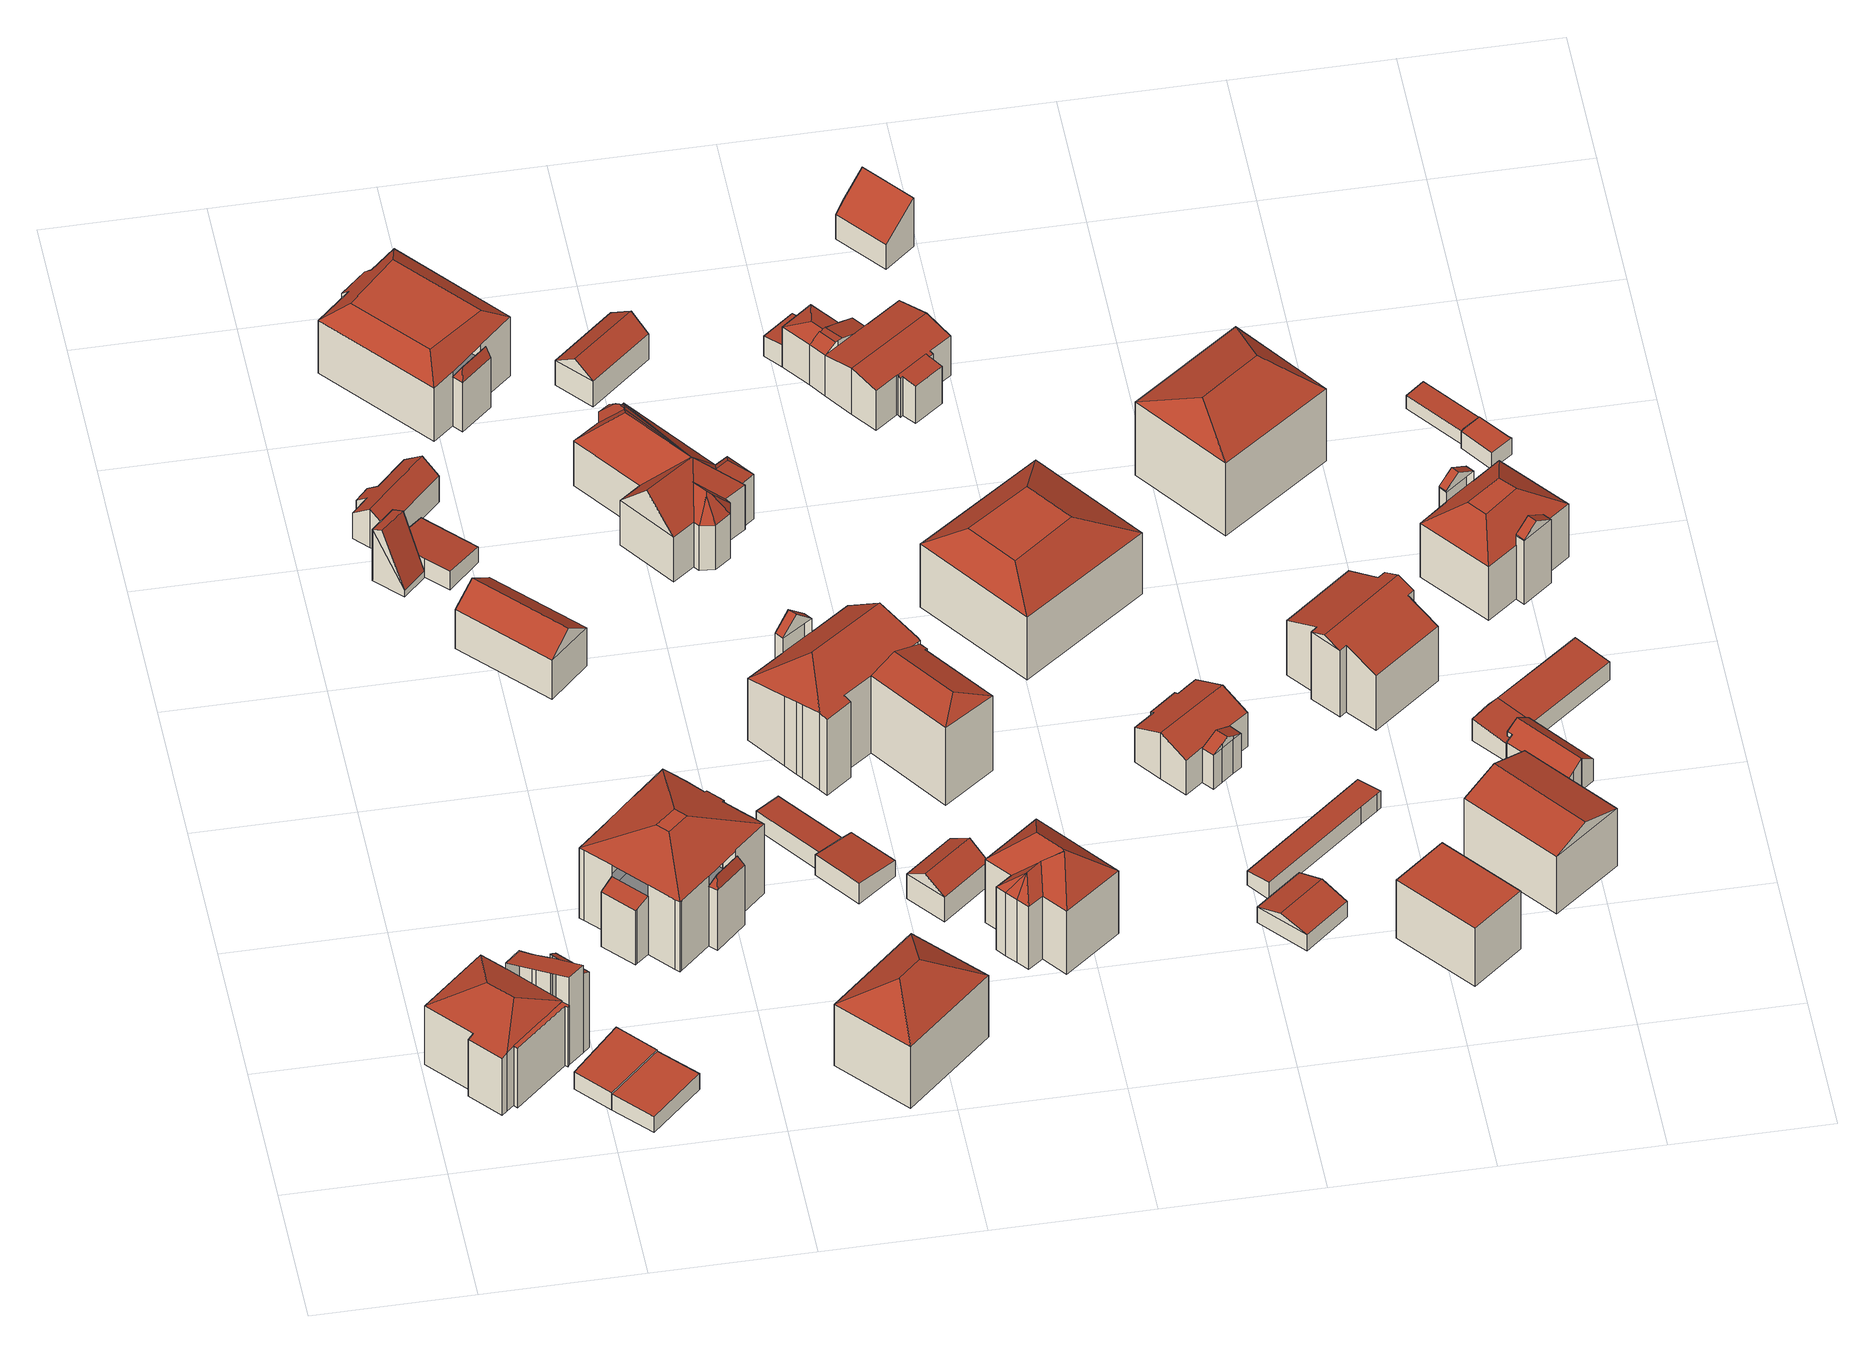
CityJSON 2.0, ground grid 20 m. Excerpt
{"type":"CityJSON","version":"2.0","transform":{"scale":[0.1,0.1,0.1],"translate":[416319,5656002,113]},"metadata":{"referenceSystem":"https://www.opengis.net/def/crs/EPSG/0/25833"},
"CityObjects":{
"building1":{"type":"Building","attributes":{"name":"Bibelhaus","Gemeindeschluessel":14612000,"Geometrietyp2DReferenz":"3000","function":"31001_9998","roofType":"9999"},"children":["building1-1","building1-2","building1-3","building1-4"]},
"building1-1":{"type":"BuildingPart","attributes":{"Dachtyp_tdc":"tdcPolyFlatRoof","Dachneigung":20.94,"QualitaetDacherkennung":24,"Geometrietyp2DReferenz":"3000","measuredHeight":14.45,"roofType":"2100"},"parents":["building1"],"geometry":[{"type":"MultiSurface","lod":"2","boundaries":[[[0,1,2,3,4,5]],[[6,7,8,9,10]],[[7,11,12,8]],[[11,13,14,12]],[[13,15,16,14]],[[13,11,7,6,1,0,17,15]],[[16,4,3,18,9,8,12,14]]],"semantics":{"surfaces":[{"type":"WallSurface"},{"type":"RoofSurface"},{"type":"GroundSurface"}],"values":[0,0,0,0,0,1,2]}}]},
"building1-2":{"type":"BuildingPart","attributes":{"Dachtyp_tdc":"tdcPolyFlatRoof","Dachneigung":0,"QualitaetDacherkennung":37,"Geometrietyp2DReferenz":"3000","measuredHeight":9.84,"roofType":"1000"},"parents":["building1"],"geometry":[{"type":"MultiSurface","lod":"2","boundaries":[[[19,20,21,22,23,24,2]],[[3,25,26,27,28,18]],[[2,24,25,3]],[[24,23,26,25]],[[23,22,27,26]],[[22,21,29,28,27]]],"semantics":{"surfaces":[{"type":"RoofSurface"},{"type":"GroundSurface"},{"type":"WallSurface"}],"values":[0,1,2,2,2,2]}}]},
"building1-3":{"type":"BuildingPart","attributes":{"Dachtyp_tdc":"tdcHipRoof","Dachneigung":18.86,"QualitaetDacherkennung":52,"Geometrietyp2DReferenz":"3000","measuredHeight":11.69,"roofType":"3200"},"parents":["building1"],"geometry":[{"type":"MultiSurface","lod":"2","boundaries":[[[30,31,32,33]],[[31,34,35,32]],[[34,10,9,35]],[[29,36,37,28]],[[36,38,39,37]],[[38,40,41,39]],[[40,30,33,41]],[[36,29,20,42,43]],[[34,31,44]],[[42,10,34,44,43]],[[31,30,40,38,36,43,44]],[[33,32,35,9,18,28,37,39,41]]],"semantics":{"surfaces":[{"type":"WallSurface"},{"type":"RoofSurface"},{"type":"GroundSurface"}],"values":[0,0,0,0,0,0,0,1,1,1,1,2]}}]},
"building1-4":{"type":"BuildingPart","attributes":{"Dachtyp_tdc":"tdcPolyFlatRoof","Dachneigung":34.22,"QualitaetDacherkennung":51,"Geometrietyp2DReferenz":"3000","measuredHeight":13.14,"roofType":"2100"},"parents":["building1"],"geometry":[{"type":"MultiSurface","lod":"2","boundaries":[[[45,46,47,16,15]],[[46,48,49,47]],[[48,50,51,49]],[[50,5,4,51]],[[50,48,46,45,17,5]],[[4,16,47,49,51]]],"semantics":{"surfaces":[{"type":"WallSurface"},{"type":"RoofSurface"},{"type":"GroundSurface"}],"values":[0,0,0,0,1,2]}}]},
"building2":{"type":"Building","attributes":{"Dachtyp_tdc":"tdcPolyFlatRoof","Gemeindeschluessel":14612000,"Dachneigung":0,"QualitaetDacherkennung":84,"Geometrietyp2DReferenz":"3000","measuredHeight":2.84,"function":"31001_9998","roofType":"1000"},"geometry":[{"type":"Solid","lod":"2","boundaries":[[[[52,53,54,55]],[[53,56,57,54]],[[56,58,59,57]],[[58,52,55,59]],[[58,56,53,52]],[[55,54,57,59]]]],"semantics":{"surfaces":[{"type":"WallSurface"},{"type":"RoofSurface"},{"type":"GroundSurface"}],"values":[[0,0,0,0,1,2]]}}]},
"building3":{"type":"Building","attributes":{"Dachtyp_tdc":"tdcPolyFlatRoof","Gemeindeschluessel":14612000,"Dachneigung":0,"QualitaetDacherkennung":67,"Geometrietyp2DReferenz":"3000","measuredHeight":2.62,"function":"31001_9998","roofType":"1000"},"geometry":[{"type":"Solid","lod":"2","boundaries":[[[[60,61,55,54]],[[61,62,63,55]],[[62,64,65,63]],[[64,60,54,65]],[[64,62,61,60]],[[54,55,63,65]]]],"semantics":{"surfaces":[{"type":"WallSurface"},{"type":"RoofSurface"},{"type":"GroundSurface"}],"values":[[0,0,0,0,1,2]]}}]},
"building4":{"type":"Building","attributes":{"Dachtyp_tdc":"tdcGableRoof","Gemeindeschluessel":14612000,"Dachneigung":68.63,"QualitaetDacherkennung":13,"Geometrietyp2DReferenz":"3000","measuredHeight":9.18,"function":"31001_9998","roofType":"3100"},"geometry":[{"type":"Solid","lod":"2","boundaries":[[[[66,67,68,69]],[[67,70,71,68]],[[70,72,73,71]],[[72,66,69,73]],[[70,67,74]],[[66,72,75]],[[67,66,75,74]],[[72,70,74,75]],[[69,68,71,73]]]],"semantics":{"surfaces":[{"type":"WallSurface"},{"type":"RoofSurface"},{"type":"GroundSurface"}],"values":[[0,0,0,0,0,0,1,1,2]]}}]},
"building5":{"type":"Building","attributes":{"Dachtyp_tdc":"tdcGableRoof","Gemeindeschluessel":14612000,"Dachneigung":39.44,"QualitaetDacherkennung":80,"Geometrietyp2DReferenz":"3000","measuredHeight":6.26,"function":"31001_9998","roofType":"3100"},"geometry":[{"type":"Solid","lod":"2","boundaries":[[[[76,77,78,79]],[[77,80,81,78]],[[80,82,83,81]],[[82,84,85,83]],[[84,86,87,85]],[[86,88,89,87]],[[88,90,91,89]],[[90,92,93,91]],[[92,94,95,93]],[[94,76,79,95]],[[90,88,86,84,82,80,77,76]],[[76,94,92,90]],[[79,78,81,83,85,87,89,91,93,95]]]],"semantics":{"surfaces":[{"type":"WallSurface"},{"type":"RoofSurface"},{"type":"GroundSurface"}],"values":[[0,0,0,0,0,0,0,0,0,0,1,1,2]]}}]},
"building6":{"type":"Building","attributes":{"Gemeindeschluessel":14612000,"Geometrietyp2DReferenz":"3000","function":"31001_9998","roofType":"9999"},"children":["building6-1","building6-2","building6-3","building6-4"]},
"building6-1":{"type":"BuildingPart","attributes":{"Dachtyp_tdc":"tdcPolyFlatRoof","Dachneigung":17.86,"QualitaetDacherkennung":55,"Geometrietyp2DReferenz":"3000","measuredHeight":9.53,"roofType":"2100"},"parents":["building6"],"geometry":[{"type":"MultiSurface","lod":"2","boundaries":[[[96,97,98,99]],[[97,100,101,98]],[[102,103,104,105]],[[103,106,107,104]],[[106,96,99,107]],[[106,103,102,100,97,96]],[[99,98,101,105,104,107]]],"semantics":{"surfaces":[{"type":"WallSurface"},{"type":"RoofSurface"},{"type":"GroundSurface"}],"values":[0,0,0,0,0,1,2]}}]},
"building6-2":{"type":"BuildingPart","attributes":{"Dachtyp_tdc":"tdcFreeFormRoof","Dachneigung":67.63,"QualitaetDacherkennung":16,"Geometrietyp2DReferenz":"3000","measuredHeight":11.42,"roofType":"5000"},"parents":["building6"],"geometry":[{"type":"MultiSurface","lod":"2","boundaries":[[[108,109,110,111]],[[109,112,113,110]],[[112,114,115,113]],[[116,114,112]],[[117,116,112,109]],[[117,109,108]],[[116,117,108,114]],[[111,110,113,115]]],"semantics":{"surfaces":[{"type":"WallSurface"},{"type":"RoofSurface"},{"type":"GroundSurface"}],"values":[0,0,0,1,1,1,1,2]}}]},
"building6-3":{"type":"BuildingPart","attributes":{"Dachtyp_tdc":"tdcPolyFlatRoof","Dachneigung":6.83,"QualitaetDacherkennung":30,"Geometrietyp2DReferenz":"3000","measuredHeight":9,"roofType":"2100"},"parents":["building6"],"geometry":[{"type":"MultiSurface","lod":"2","boundaries":[[[118,119,120,121]],[[119,122,123,120]],[[122,124,125,123]],[[124,122,119,118]],[[121,120,123,125]]],"semantics":{"surfaces":[{"type":"WallSurface"},{"type":"RoofSurface"},{"type":"GroundSurface"}],"values":[0,0,0,1,2]}}]},
"building6-4":{"type":"BuildingPart","attributes":{"Dachtyp_tdc":"tdcCutTentRoof","Dachneigung":21.78,"QualitaetDacherkennung":78,"Geometrietyp2DReferenz":"3000","measuredHeight":13.98,"roofType":"9999"},"parents":["building6"],"geometry":[{"type":"MultiSurface","lod":"2","boundaries":[[[126,127,128,129]],[[127,130,131,128]],[[130,132,133,131]],[[132,134,135,133]],[[134,136,137,135]],[[136,138,139,137]],[[138,140,111,139]],[[140,141,108,111]],[[142,115,114]],[[142,143,144,115]],[[143,145,146,144]],[[145,147,148,146]],[[147,149,102,105,148]],[[150,151,152,101,100]],[[151,153,154,152]],[[153,155,118,121,154]],[[156,125,124]],[[156,157,158,125]],[[157,159,160,158]],[[159,161,162,160]],[[161,126,129,162]],[[145,143,142,141,140,138,163,164]],[[153,151,150,149,147,145,164,165]],[[157,156,155,153,165,166]],[[138,136,134,132,130,127,126,161,159,157,166,163]],[[166,165,164,163]],[[129,128,131,133,135,137,139,111,115,144,146,148,105,101,152,154,121,125,158,160,162]]],"semantics":{"surfaces":[{"type":"WallSurface"},{"type":"RoofSurface"},{"type":"GroundSurface"}],"values":[0,0,0,0,0,0,0,0,0,0,0,0,0,0,0,0,0,0,0,0,0,1,1,1,1,1,2]}}]},
"building7":{"type":"Building","attributes":{"Dachtyp_tdc":"tdcPolyFlatRoof","Gemeindeschluessel":14612000,"Dachneigung":6.2,"QualitaetDacherkennung":80,"Geometrietyp2DReferenz":"3000","measuredHeight":3.08,"function":"31001_9998","roofType":"2100"},"geometry":[{"type":"Solid","lod":"2","boundaries":[[[[167,168,169,170]],[[168,171,172,169]],[[171,173,174,172]],[[173,175,176,174]],[[175,167,170,176]],[[175,173,171,168,167]],[[170,169,172,174,176]]]],"semantics":{"surfaces":[{"type":"WallSurface"},{"type":"RoofSurface"},{"type":"GroundSurface"}],"values":[[0,0,0,0,0,1,2]]}}]},
"building8":{"type":"Building","attributes":{"Gemeindeschluessel":14612000,"Geometrietyp2DReferenz":"3000","function":"31001_9998","roofType":"9999"},"children":["building8-1","building8-2"]},
"building8-1":{"type":"BuildingPart","attributes":{"Dachtyp_tdc":"tdcGableRoof","Dachneigung":37.52,"QualitaetDacherkennung":61,"Geometrietyp2DReferenz":"3000","measuredHeight":8.92,"roofType":"3100"},"parents":["building8"],"geometry":[{"type":"MultiSurface","lod":"2","boundaries":[[[177,178,179,180]],[[178,181,182,179]],[[181,183,184,182]],[[178,177,185]],[[183,181,186]],[[177,183,186,185]],[[181,178,185,186]],[[184,187,188,180,179,182]]],"semantics":{"surfaces":[{"type":"WallSurface"},{"type":"RoofSurface"},{"type":"GroundSurface"}],"values":[0,0,0,0,0,1,1,2]}}]},
"building8-2":{"type":"BuildingPart","attributes":{"Dachtyp_tdc":"tdcPolyFlatRoof","Dachneigung":3.99,"QualitaetDacherkennung":52,"Geometrietyp2DReferenz":"3000","measuredHeight":2.87,"roofType":"2100"},"parents":["building8"],"geometry":[{"type":"MultiSurface","lod":"2","boundaries":[[[189,190,188,191]],[[192,193,194,187]],[[193,189,191,194]],[[193,192,190,189]],[[191,188,187,194]]],"semantics":{"surfaces":[{"type":"WallSurface"},{"type":"RoofSurface"},{"type":"GroundSurface"}],"values":[0,0,0,1,2]}}]},
"building9":{"type":"Building","attributes":{"Gemeindeschluessel":14612000,"Geometrietyp2DReferenz":"3000","function":"31001_9998","roofType":"9999"},"children":["building9-1","building9-2"]},
"building9-1":{"type":"BuildingPart","attributes":{"Dachtyp_tdc":"tdcCutTentRoof","Dachneigung":0.275,"QualitaetDacherkennung":60,"Geometrietyp2DReferenz":"3000","measuredHeight":11.41,"roofType":"9999"},"parents":["building9"],"geometry":[{"type":"MultiSurface","lod":"2","boundaries":[[[195,196,197,198]],[[196,199,200,197]],[[199,201,202,200]],[[201,203,204,205,202]],[[206,207,208,209,210]],[[207,211,212,208]],[[211,213,214,212]],[[213,215,216,214]],[[215,195,198,216]],[[201,199,217,218]],[[207,206,203,201,218,219]],[[211,207,219,220]],[[199,196,195,215,213,211,220,217]],[[220,219,218,217]],[[198,197,200,202,205,209,208,212,214,216]]],"semantics":{"surfaces":[{"type":"WallSurface"},{"type":"RoofSurface"},{"type":"GroundSurface"}],"values":[0,0,0,0,0,0,0,0,0,1,1,1,1,1,2]}}]},
"building9-2":{"type":"BuildingPart","attributes":{"Dachtyp_tdc":"tdcFreeFormRoof","Dachneigung":59.88,"QualitaetDacherkennung":34,"Geometrietyp2DReferenz":"3000","measuredHeight":9.52,"roofType":"5000"},"parents":["building9"],"geometry":[{"type":"MultiSurface","lod":"2","boundaries":[[[204,221,222,205]],[[221,223,224,222]],[[223,210,209,224]],[[225,210,223]],[[226,225,223,221]],[[226,221,204]],[[225,226,204,210]],[[205,222,224,209]]],"semantics":{"surfaces":[{"type":"WallSurface"},{"type":"RoofSurface"},{"type":"GroundSurface"}],"values":[0,0,0,1,1,0,1,2]}}]},
"building10":{"type":"Building","attributes":{"Dachtyp_tdc":"tdcFreeFormRoof","Gemeindeschluessel":14612000,"Dachneigung":33.22,"QualitaetDacherkennung":59,"Geometrietyp2DReferenz":"3000","measuredHeight":13.73,"function":"31001_9998","roofType":"5000"},"geometry":[{"type":"Solid","lod":"2","boundaries":[[[[227,228,229,230]],[[228,231,232,229]],[[231,233,234,232]],[[233,227,230,234]],[[235,233,231]],[[236,235,231,228]],[[236,228,227]],[[235,236,227,233]],[[230,229,232,234]]]],"semantics":{"surfaces":[{"type":"WallSurface"},{"type":"RoofSurface"},{"type":"GroundSurface"}],"values":[[0,0,0,0,1,1,1,1,2]]}}]},
"building11":{"type":"Building","attributes":{"Dachtyp_tdc":"tdcPolyFlatRoof","Gemeindeschluessel":14612000,"Dachneigung":6.29,"QualitaetDacherkennung":75,"Geometrietyp2DReferenz":"3000","measuredHeight":2.96,"function":"31001_9998","roofType":"2100"},"geometry":[{"type":"Solid","lod":"2","boundaries":[[[[237,238,239,240]],[[238,241,242,239]],[[241,243,244,242]],[[243,237,240,244]],[[243,241,238,237]],[[240,239,242,244]]]],"semantics":{"surfaces":[{"type":"WallSurface"},{"type":"RoofSurface"},{"type":"GroundSurface"}],"values":[[0,0,0,0,1,2]]}}]},
"building12":{"type":"Building","attributes":{"Dachtyp_tdc":"tdcPolyFlatRoof","Gemeindeschluessel":14612000,"Dachneigung":7.88,"QualitaetDacherkennung":63,"Geometrietyp2DReferenz":"3000","measuredHeight":3.45,"function":"31001_9998","roofType":"2100"},"geometry":[{"type":"Solid","lod":"2","boundaries":[[[[245,246,239,247]],[[246,248,240,239]],[[248,249,250,240]],[[249,251,252,250]],[[251,253,254,252]],[[253,245,247,254]],[[253,251,249,248,246,245]],[[247,239,240,250,252,254]]]],"semantics":{"surfaces":[{"type":"WallSurface"},{"type":"RoofSurface"},{"type":"GroundSurface"}],"values":[[0,0,0,0,0,0,1,2]]}}]},
"building13":{"type":"Building","attributes":{"Dachtyp_tdc":"tdcFreeFormRoof","Gemeindeschluessel":14612000,"Dachneigung":47.82,"QualitaetDacherkennung":23,"Geometrietyp2DReferenz":"3000","measuredHeight":12.05,"function":"31001_9998","roofType":"5000"},"geometry":[{"type":"Solid","lod":"2","boundaries":[[[[255,256,257]],[[257,258,259]],[[260,256,261,262]],[[260,262,263]],[[256,260,263,264]],[[265,266,267]],[[268,269,265,267,270]],[[268,270,271]],[[272,269,268,271,273]],[[274,272,273,275]],[[258,274,275,276]],[[277,278,279,280,281,282,283,284,285,286,287,288,289,290,291,292,293,294,295,296]],[[275,273,278,277]],[[273,271,279,278]],[[271,270,280,279]],[[270,267,281,280]],[[267,266,282,281]],[[266,264,283,282]],[[264,263,284,283]],[[263,262,285,284]],[[262,261,286,285]],[[261,255,287,286]],[[255,297,288,287]],[[297,298,289,288]],[[298,299,290,289]],[[299,300,291,290]],[[300,301,292,291]],[[301,302,293,292]],[[302,303,294,293]],[[303,304,295,294]],[[304,276,296,295]],[[276,275,277,296]],[[305,259,258,276,304]],[[305,304,303]],[[257,259,305,303,302]],[[306,307,308,257,302,301]],[[306,301,300]],[[309,307,306,300,299]],[[309,299,298]],[[308,307,309,298,297]],[[257,308,297,255]],[[265,269,272]],[[264,257,256]],[[264,258,257]],[[266,258,264]],[[265,258,266]],[[272,258,265]],[[258,272,274]],[[256,255,261]]]],"semantics":{"surfaces":[{"type":"RoofSurface"},{"type":"GroundSurface"},{"type":"WallSurface"}],"values":[[0,0,0,0,0,0,0,0,0,0,0,1,2,2,2,2,2,2,2,2,2,2,2,2,2,2,2,2,2,2,2,2,0,2,0,0,0,0,0,0,0,0,0,0,0,0,0,0,0]]}}]},
"building14":{"type":"Building","attributes":{"Dachtyp_tdc":"tdcGableRoof","Gemeindeschluessel":14612000,"Dachneigung":33.1,"QualitaetDacherkennung":83,"Geometrietyp2DReferenz":"3000","measuredHeight":6,"function":"31001_9998","roofType":"3100"},"geometry":[{"type":"Solid","lod":"2","boundaries":[[[[310,311,312,313]],[[311,314,315,312]],[[314,316,317,315]],[[316,310,313,317]],[[314,311,318]],[[310,316,319]],[[311,310,319,318]],[[316,314,318,319]],[[313,312,315,317]]]],"semantics":{"surfaces":[{"type":"WallSurface"},{"type":"RoofSurface"},{"type":"GroundSurface"}],"values":[[0,0,0,0,0,0,1,1,2]]}}]},
"building15":{"type":"Building","attributes":{"Dachtyp_tdc":"tdcGableRoof","Gemeindeschluessel":14612000,"Dachneigung":36.22,"QualitaetDacherkennung":82,"Geometrietyp2DReferenz":"3000","measuredHeight":6.18,"function":"31001_9998","roofType":"3100"},"geometry":[{"type":"Solid","lod":"2","boundaries":[[[[320,321,322,323]],[[321,324,325,322]],[[324,326,327,325]],[[326,320,323,327]],[[324,321,328]],[[320,326,329]],[[321,320,329,328]],[[326,324,328,329]],[[323,322,325,327]]]],"semantics":{"surfaces":[{"type":"WallSurface"},{"type":"RoofSurface"},{"type":"GroundSurface"}],"values":[[0,0,0,0,0,0,1,1,2]]}}]},
"building16":{"type":"Building","attributes":{"Gemeindeschluessel":14612000,"Geometrietyp2DReferenz":"3000","function":"31001_9998","roofType":"9999"},"children":["building16-1","building16-2","building16-3"]},
"building16-1":{"type":"BuildingPart","attributes":{"Dachtyp_tdc":"tdcHipAndGableRoof","Dachneigung":22.82,"QualitaetDacherkennung":69,"Geometrietyp2DReferenz":"3000","measuredHeight":13.88,"roofType":"5000"},"parents":["building16"],"geometry":[{"type":"MultiSurface","lod":"2","boundaries":[[[330,331,332,333]],[[331,334,335,332]],[[334,336,337,335]],[[336,338,339,337]],[[338,340,341,339]],[[338,336,342]],[[336,334,331,330,343,344,342]],[[344,340,338,342]],[[333,332,335,337,339,341,345]]],"semantics":{"surfaces":[{"type":"WallSurface"},{"type":"RoofSurface"},{"type":"GroundSurface"}],"values":[0,0,0,0,0,1,1,1,2]}}]},
"building16-2":{"type":"BuildingPart","attributes":{"Dachtyp_tdc":"tdcGableRoof","Dachneigung":45.6,"QualitaetDacherkennung":50,"Geometrietyp2DReferenz":"3000","measuredHeight":14.79,"roofType":"3100"},"parents":["building16"],"geometry":[{"type":"MultiSurface","lod":"2","boundaries":[[[346,347,348,349,350]],[[347,351,352,348]],[[351,353,354,355,352]],[[351,347,356]],[[346,353,357]],[[347,346,357,356]],[[353,351,356,357]],[[349,348,352,355]]],"semantics":{"surfaces":[{"type":"WallSurface"},{"type":"RoofSurface"},{"type":"GroundSurface"}],"values":[0,0,0,0,0,1,1,2]}}]},
"building16-3":{"type":"BuildingPart","attributes":{"Dachtyp_tdc":"tdcHipAndGableRoof","Dachneigung":13.61,"QualitaetDacherkennung":36,"Geometrietyp2DReferenz":"3000","measuredHeight":14.25,"roofType":"5000"},"parents":["building16"],"geometry":[{"type":"MultiSurface","lod":"2","boundaries":[[[354,358,359,355]],[[358,360,361,359]],[[360,362,363,361]],[[362,364,330,333,363]],[[340,365,366,341]],[[365,367,368,366]],[[367,369,370,368]],[[369,371,372,370]],[[371,373,374,372]],[[373,375,376,374]],[[375,377,378,376]],[[377,379,380,378]],[[379,350,349,380]],[[379,377,375,373,371,381]],[[371,369,367,365,340,382,343,364,362,360,381]],[[360,358,354,350,379,381]],[[355,359,361,363,333,345,341,366,368,370,372,374,376,378,380,349]]],"semantics":{"surfaces":[{"type":"WallSurface"},{"type":"RoofSurface"},{"type":"GroundSurface"}],"values":[0,0,0,0,0,0,0,0,0,0,0,0,0,1,1,1,2]}}]},
"building17":{"type":"Building","attributes":{"Dachtyp_tdc":"tdcFreeFormRoof","Gemeindeschluessel":14612000,"Dachneigung":40.55,"QualitaetDacherkennung":56,"Geometrietyp2DReferenz":"3000","measuredHeight":14.08,"function":"31001_9998","roofType":"5000"},"geometry":[{"type":"Solid","lod":"2","boundaries":[[[[383,384,385,386]],[[384,387,388,385]],[[387,389,390,388]],[[389,391,392,390]],[[391,393,394,392]],[[393,395,396,394]],[[395,397,398,396]],[[397,399,400,398]],[[399,401,402,400]],[[401,383,386,402]],[[403,397,395]],[[403,399,397]],[[399,403,401]],[[404,403,395,393]],[[405,404,393,391]],[[406,407,405,391,389]],[[408,406,389,387]],[[408,387,384]],[[407,406,408,384,383]],[[403,404,405,407,383,401]],[[386,385,388,390,392,394,396,398,400,402]]]],"semantics":{"surfaces":[{"type":"WallSurface"},{"type":"RoofSurface"},{"type":"GroundSurface"}],"values":[[0,0,0,0,0,0,0,0,0,0,1,1,1,1,1,1,1,1,1,1,2]]}}]},
"building18":{"type":"Building","attributes":{"Dachtyp_tdc":"tdcPolyFlatRoof","Gemeindeschluessel":14612000,"Dachneigung":6.8,"QualitaetDacherkennung":68,"Geometrietyp2DReferenz":"3000","measuredHeight":3.67,"function":"31001_9998","roofType":"2100"},"geometry":[{"type":"Solid","lod":"2","boundaries":[[[[409,410,411,412]],[[410,413,414,411]],[[413,415,416,414]],[[415,409,412,416]],[[415,413,410,409]],[[412,411,414,416]]]],"semantics":{"surfaces":[{"type":"WallSurface"},{"type":"RoofSurface"},{"type":"GroundSurface"}],"values":[[0,0,0,0,1,2]]}}]},
"building19":{"type":"Building","attributes":{"Gemeindeschluessel":14612000,"Geometrietyp2DReferenz":"3000","function":"31001_9998","roofType":"9999"},"children":["building19-1","building19-2","building19-3","building19-4"]},
"building19-1":{"type":"BuildingPart","attributes":{"Dachtyp_tdc":"tdcHipAndGableRoof","Dachneigung":20.14,"QualitaetDacherkennung":63,"Geometrietyp2DReferenz":"3000","measuredHeight":7.67,"roofType":"5000"},"parents":["building19"],"geometry":[{"type":"MultiSurface","lod":"2","boundaries":[[[417,414,418,419]],[[417,420,411,414]],[[420,421,422,423,411]],[[420,417,424]],[[417,419,425,426,427,424]],[[421,420,424,427,428,429]],[[418,414,411,423]]],"semantics":{"surfaces":[{"type":"WallSurface"},{"type":"RoofSurface"},{"type":"GroundSurface"}],"values":[0,0,0,1,1,1,2]}}]},
"building19-2":{"type":"BuildingPart","attributes":{"Dachtyp_tdc":"tdcGableRoof","Dachneigung":10.89,"QualitaetDacherkennung":35,"Geometrietyp2DReferenz":"3000","measuredHeight":7.5,"roofType":"3100"},"parents":["building19"],"geometry":[{"type":"MultiSurface","lod":"2","boundaries":[[[430,431,432,433]],[[431,434,435,432]],[[434,436,437,435]],[[436,438,439,437]],[[438,440,441,439]],[[442,443,444,445]],[[443,446,447,444]],[[446,448,449,447]],[[448,450,451,449]],[[452,430,433,453,454]],[[448,446,443,442,455,440,438,436,434,431]],[[431,430,452,456,450,448]],[[433,432,435,437,439,441,457,445,444,447,449,451,453]]],"semantics":{"surfaces":[{"type":"WallSurface"},{"type":"RoofSurface"},{"type":"GroundSurface"}],"values":[0,0,0,0,0,0,0,0,0,0,1,1,2]}}]},
"building19-3":{"type":"BuildingPart","attributes":{"Dachtyp_tdc":"tdcCutGableRoof","Dachneigung":20.91,"QualitaetDacherkennung":44,"Geometrietyp2DReferenz":"3000","measuredHeight":7.56,"roofType":"9999"},"parents":["building19"],"geometry":[{"type":"MultiSurface","lod":"2","boundaries":[[[450,419,418,451]],[[422,458,459,423]],[[460,428,461,426,462,463,464]],[[422,421,458]],[[453,451,418,423,459]],[[458,454,453,459]],[[458,421,465,429,460,464,456,454]],[[450,463,462,425,419]]],"semantics":{"surfaces":[{"type":"WallSurface"},{"type":"RoofSurface"},{"type":"GroundSurface"}],"values":[0,0,1,0,2,0,1,1]}}]},
"building19-4":{"type":"BuildingPart","attributes":{"Dachtyp_tdc":"tdcPolyFlatRoof","Dachneigung":10.4,"QualitaetDacherkennung":56,"Geometrietyp2DReferenz":"3000","measuredHeight":6.54,"roofType":"2100"},"parents":["building19"],"geometry":[{"type":"MultiSurface","lod":"2","boundaries":[[[442,466,467,468,469,440,455]],[[457,441,470,471,472,473,445]],[[469,470,441,440]],[[469,468,471,470]],[[468,467,472,471]],[[467,466,473,472]],[[466,442,445,473]]],"semantics":{"surfaces":[{"type":"RoofSurface"},{"type":"GroundSurface"},{"type":"WallSurface"}],"values":[0,1,2,2,2,2,2]}}]},
"building20":{"type":"Building","attributes":{"Dachtyp_tdc":"tdcCutTentRoof","Gemeindeschluessel":14612000,"Dachneigung":30.32,"QualitaetDacherkennung":30,"Geometrietyp2DReferenz":"3000","measuredHeight":13.91,"function":"31001_9998","roofType":"9999"},"geometry":[{"type":"Solid","lod":"2","boundaries":[[[[474,475,476,477]],[[475,478,479,476]],[[478,480,481,479]],[[480,474,477,481]],[[475,474,482,483]],[[478,475,483,484]],[[480,478,484,485]],[[474,480,485,482]],[[485,484,483,482]],[[477,476,479,481]]]],"semantics":{"surfaces":[{"type":"WallSurface"},{"type":"RoofSurface"},{"type":"GroundSurface"}],"values":[[0,0,0,0,1,1,1,1,1,2]]}}]},
"building21":{"type":"Building","attributes":{"Dachtyp_tdc":"tdcGableRoof","Gemeindeschluessel":14612000,"Dachneigung":16.76,"QualitaetDacherkennung":77,"Geometrietyp2DReferenz":"3000","measuredHeight":3.75,"function":"31001_9998","roofType":"3100"},"geometry":[{"type":"Solid","lod":"2","boundaries":[[[[486,487,488,489]],[[487,490,491,488]],[[490,492,493,491]],[[492,486,489,493]],[[490,487,494]],[[486,492,495]],[[487,486,495,494]],[[492,490,494,495]],[[489,488,491,493]]]],"semantics":{"surfaces":[{"type":"WallSurface"},{"type":"RoofSurface"},{"type":"GroundSurface"}],"values":[[0,0,0,0,0,0,1,1,2]]}}]},
"building22":{"type":"Building","attributes":{"Gemeindeschluessel":14612000,"Geometrietyp2DReferenz":"3000","function":"31001_9998","roofType":"9999"},"children":["building22-1","building22-2"]},
"building22-1":{"type":"BuildingPart","attributes":{"Dachtyp_tdc":"tdcGableRoof","Dachneigung":26.19,"QualitaetDacherkennung":75,"Geometrietyp2DReferenz":"3000","measuredHeight":6.78,"roofType":"3100"},"parents":["building22"],"geometry":[{"type":"MultiSurface","lod":"2","boundaries":[[[496,497,498,499]],[[497,500,501,498]],[[500,502,503,501]],[[502,504,505,503]],[[504,506,507,505]],[[496,508,509,510,497]],[[504,511,509,508,506]],[[502,511,504]],[[500,510,509,511,502]],[[497,510,500]],[[508,496,506]],[[498,501,503,505,507,499]]],"semantics":{"surfaces":[{"type":"WallSurface"},{"type":"RoofSurface"},{"type":"GroundSurface"}],"values":[0,0,0,0,0,1,1,0,0,0,0,2]}}]},
"building22-2":{"type":"BuildingPart","attributes":{"Dachtyp_tdc":"tdcGableRoof","Dachneigung":24.05,"QualitaetDacherkennung":74,"Geometrietyp2DReferenz":"3000","measuredHeight":7.55,"roofType":"3100"},"parents":["building22"],"geometry":[{"type":"MultiSurface","lod":"2","boundaries":[[[512,507,506]],[[512,513,514,507]],[[513,515,516,514]],[[515,517,518,516]],[[517,519,520,518]],[[519,521,522,520]],[[521,523,524,522]],[[523,525,526,524]],[[525,527,528,526]],[[527,529,530,528]],[[529,531,532,530]],[[531,533,534,532]],[[533,496,499,534]],[[531,529,527,525,523,521,519,517,515]],[[515,513,512,506,496,533,531]],[[507,514,516,518,520,522,524,526,528,530,532,534,499]]],"semantics":{"surfaces":[{"type":"WallSurface"},{"type":"RoofSurface"},{"type":"GroundSurface"}],"values":[0,0,0,0,0,0,0,0,0,0,0,0,0,1,1,2]}}]},
"building23":{"type":"Building","attributes":{"Dachtyp_tdc":"tdcPolyFlatRoof","Gemeindeschluessel":14612000,"Dachneigung":39.35,"QualitaetDacherkennung":37,"Geometrietyp2DReferenz":"3000","measuredHeight":8.02,"function":"31001_9998","roofType":"2100"},"geometry":[{"type":"Solid","lod":"2","boundaries":[[[[535,536,537,538]],[[536,539,540,537]],[[539,541,542,540]],[[541,543,544,542]],[[543,535,538,544]],[[543,541,539,536,535]],[[538,537,540,542,544]]]],"semantics":{"surfaces":[{"type":"WallSurface"},{"type":"RoofSurface"},{"type":"GroundSurface"}],"values":[[0,0,0,0,0,1,2]]}}]},
"building24":{"type":"Building","attributes":{"Dachtyp_tdc":"tdcPolyFlatRoof","Gemeindeschluessel":14612000,"Dachneigung":7.74,"QualitaetDacherkennung":66,"Geometrietyp2DReferenz":"3000","measuredHeight":2.74,"function":"31001_9998","roofType":"2100"},"geometry":[{"type":"Solid","lod":"2","boundaries":[[[[545,546,547,548]],[[546,549,550,547]],[[549,551,552,550]],[[551,553,554,552]],[[553,555,556,554]],[[555,545,548,556]],[[555,553,551,549,546,545]],[[548,547,550,552,554,556]]]],"semantics":{"surfaces":[{"type":"WallSurface"},{"type":"RoofSurface"},{"type":"GroundSurface"}],"values":[[0,0,0,0,0,0,1,2]]}}]},
"building25":{"type":"Building","attributes":{"Dachtyp_tdc":"tdcPolyFlatRoof","Gemeindeschluessel":14612000,"Dachneigung":0,"QualitaetDacherkennung":56,"Geometrietyp2DReferenz":"3000","measuredHeight":9.53,"function":"31001_9998","roofType":"1000"},"geometry":[{"type":"Solid","lod":"2","boundaries":[[[[557,558,559,560]],[[558,561,562,559]],[[561,563,564,562]],[[563,557,560,564]],[[563,561,558,557]],[[560,559,562,564]]]],"semantics":{"surfaces":[{"type":"WallSurface"},{"type":"RoofSurface"},{"type":"GroundSurface"}],"values":[[0,0,0,0,1,2]]}}]},
"building26":{"type":"Building","attributes":{"Dachtyp_tdc":"tdcFreeFormRoof","Gemeindeschluessel":14612000,"Dachneigung":22.43,"QualitaetDacherkennung":37,"Geometrietyp2DReferenz":"3000","measuredHeight":11.88,"function":"31001_9998","roofType":"5000"},"geometry":[{"type":"Solid","lod":"2","boundaries":[[[[565,566,567,568]],[[566,569,570,567]],[[569,571,572,570]],[[571,573,574,572]],[[573,575,576,574]],[[575,577,578,576]],[[577,579,580,578]],[[579,581,582,580]],[[581,583,584,582]],[[583,585,586,584]],[[585,587,588,586]],[[587,565,568,588]],[[587,585,583,581,589,590,566,565]],[[589,579,577,575,573,571,569,590]],[[569,566,590]],[[581,579,589]],[[568,567,570,572,574,576,578,580,582,584,586,588]]]],"semantics":{"surfaces":[{"type":"WallSurface"},{"type":"RoofSurface"},{"type":"GroundSurface"}],"values":[[0,0,0,0,0,0,0,0,0,0,0,0,1,1,0,0,2]]}}]},
"building27":{"type":"Building","attributes":{"Dachtyp_tdc":"tdcHipRoof","Gemeindeschluessel":14612000,"Dachneigung":24.34,"QualitaetDacherkennung":80,"Geometrietyp2DReferenz":"3000","measuredHeight":15.16,"function":"31001_9998","roofType":"3200"},"geometry":[{"type":"Solid","lod":"2","boundaries":[[[[591,592,593,594]],[[592,595,596,593]],[[595,597,598,596]],[[597,591,594,598]],[[595,592,599]],[[591,597,600]],[[592,591,600,599]],[[597,595,599,600]],[[594,593,596,598]]]],"semantics":{"surfaces":[{"type":"WallSurface"},{"type":"RoofSurface"},{"type":"GroundSurface"}],"values":[[0,0,0,0,1,1,1,1,2]]}}]},
"building28":{"type":"Building","attributes":{"Dachtyp_tdc":"tdcGableRoof","Gemeindeschluessel":14612000,"Dachneigung":19.5,"QualitaetDacherkennung":89,"Geometrietyp2DReferenz":"3000","measuredHeight":11.31,"function":"31001_9998","roofType":"3100"},"geometry":[{"type":"Solid","lod":"2","boundaries":[[[[601,602,603,604]],[[602,605,606,603]],[[605,607,608,606]],[[607,601,604,608]],[[605,602,609]],[[601,607,610]],[[602,601,610,609]],[[607,605,609,610]],[[604,603,606,608]]]],"semantics":{"surfaces":[{"type":"WallSurface"},{"type":"RoofSurface"},{"type":"GroundSurface"}],"values":[[0,0,0,0,0,0,1,1,2]]}}]},
"building29":{"type":"Building","attributes":{"Dachtyp_tdc":"tdcGableRoof","Gemeindeschluessel":14612000,"Dachneigung":37.33,"QualitaetDacherkennung":72,"Geometrietyp2DReferenz":"3000","measuredHeight":5.24,"function":"31001_9998","roofType":"3100"},"geometry":[{"type":"Solid","lod":"2","boundaries":[[[[611,612,613,614]],[[612,615,616,613]],[[615,617,618,616]],[[617,619,620,618]],[[619,621,622,620]],[[621,623,624,622]],[[623,625,626,624]],[[625,627,628,626]],[[627,629,630,628]],[[629,631,632,630]],[[631,611,614,632]],[[627,625,623,621,619,617]],[[617,615,612,611,631,629,627]],[[614,613,616,618,620,622,624,626,628,630,632]]]],"semantics":{"surfaces":[{"type":"WallSurface"},{"type":"RoofSurface"},{"type":"GroundSurface"}],"values":[[0,0,0,0,0,0,0,0,0,0,0,1,1,2]]}}]},
"building30":{"type":"Building","attributes":{"Gemeindeschluessel":14612000,"Geometrietyp2DReferenz":"3000","function":"31001_9998","roofType":"9999"},"children":["building30-1","building30-2"]},
"building30-1":{"type":"BuildingPart","attributes":{"Dachtyp_tdc":"tdcPolyFlatRoof","Dachneigung":5.44,"QualitaetDacherkennung":71,"Geometrietyp2DReferenz":"3000","measuredHeight":3.56,"roofType":"2100"},"parents":["building30"],"geometry":[{"type":"MultiSurface","lod":"2","boundaries":[[[633,634,635,636]],[[633,637,638,634]],[[637,639,640,638]],[[639,641,642,640]],[[641,643,644,642]],[[643,645,646,644]],[[645,643,641,639,637,633,636]],[[635,634,638,640,642,644,646]]],"semantics":{"surfaces":[{"type":"WallSurface"},{"type":"RoofSurface"},{"type":"GroundSurface"}],"values":[0,0,0,0,0,0,1,2]}}]},
"building30-2":{"type":"BuildingPart","attributes":{"Dachtyp_tdc":"tdcPolyFlatRoof","Dachneigung":5.22,"QualitaetDacherkennung":72,"Geometrietyp2DReferenz":"3000","measuredHeight":3.54,"roofType":"2100"},"parents":["building30"],"geometry":[{"type":"MultiSurface","lod":"2","boundaries":[[[647,648,649,650]],[[648,636,635,649]],[[645,651,652,646]],[[651,647,650,652]],[[651,645,636,648,647]],[[650,649,635,646,652]]],"semantics":{"surfaces":[{"type":"WallSurface"},{"type":"RoofSurface"},{"type":"GroundSurface"}],"values":[0,0,0,0,1,2]}}]},
"building31":{"type":"Building","attributes":{"Gemeindeschluessel":14612000,"Geometrietyp2DReferenz":"3000","function":"31001_9998","roofType":"9999"},"children":["building31-1","building31-2","building31-3"]},
"building31-1":{"type":"BuildingPart","attributes":{"Dachtyp_tdc":"tdcCutTentRoof","Dachneigung":35.79,"QualitaetDacherkennung":62,"Geometrietyp2DReferenz":"3000","measuredHeight":11.75,"roofType":"9999"},"parents":["building31"],"geometry":[{"type":"MultiSurface","lod":"2","boundaries":[[[653,654,655,656]],[[654,657,658,655]],[[657,659,660,658]],[[661,662,663,664]],[[662,665,666,663]],[[665,667,668,666]],[[657,654,669,670]],[[662,661,659,657,670,671]],[[665,662,671,672]],[[654,653,667,665,672,669]],[[672,671,670,669]],[[656,655,658,660,664,663,666,668]]],"semantics":{"surfaces":[{"type":"WallSurface"},{"type":"RoofSurface"},{"type":"GroundSurface"}],"values":[0,0,0,0,0,0,1,1,1,1,1,2]}}]},
"building31-2":{"type":"BuildingPart","attributes":{"Dachtyp_tdc":"tdcGableRoof","Dachneigung":33.9,"QualitaetDacherkennung":53,"Geometrietyp2DReferenz":"3000","measuredHeight":12.14,"roofType":"3100"},"parents":["building31"],"geometry":[{"type":"MultiSurface","lod":"2","boundaries":[[[673,674,675,668]],[[674,676,677,675]],[[676,678,653,656,677]],[[673,668,667]],[[679,680,681,682]],[[676,681,680,678]],[[674,682,681,676]],[[673,679,682,674]],[[678,680,679,673]],[[675,677,656,668]]],"semantics":{"surfaces":[{"type":"WallSurface"},{"type":"RoofSurface"},{"type":"GroundSurface"}],"values":[0,0,0,0,1,1,0,0,0,2]}}]},
"building31-3":{"type":"BuildingPart","attributes":{"Dachtyp_tdc":"tdcGableRoof","Dachneigung":35.07,"QualitaetDacherkennung":62,"Geometrietyp2DReferenz":"3000","measuredHeight":12.14,"roofType":"3100"},"parents":["building31"],"geometry":[{"type":"MultiSurface","lod":"2","boundaries":[[[683,684,685,660]],[[684,686,687,685]],[[686,688,664,687]],[[688,661,664]],[[683,660,659]],[[683,689,690,684]],[[691,690,689,692]],[[688,692,689,683]],[[686,691,692,688]],[[684,690,691,686]],[[685,687,664,660]]],"semantics":{"surfaces":[{"type":"WallSurface"},{"type":"RoofSurface"},{"type":"GroundSurface"}],"values":[0,0,0,0,0,1,1,0,0,0,2]}}]},
"building32":{"type":"Building","attributes":{"Dachtyp_tdc":"tdcPolyFlatRoof","Gemeindeschluessel":14612000,"Dachneigung":4.62,"QualitaetDacherkennung":61,"Geometrietyp2DReferenz":"3000","measuredHeight":2.36,"function":"31001_9998","roofType":"2100"},"geometry":[{"type":"Solid","lod":"2","boundaries":[[[[693,694,695,696]],[[694,697,698,695]],[[697,699,700,698]],[[699,701,702,700]],[[701,693,696,702]],[[701,699,697,694,693]],[[696,695,698,700,702]]]],"semantics":{"surfaces":[{"type":"WallSurface"},{"type":"RoofSurface"},{"type":"GroundSurface"}],"values":[[0,0,0,0,0,1,2]]}}]},
"building33":{"type":"Building","attributes":{"Dachtyp_tdc":"tdcPolyFlatRoof","Gemeindeschluessel":14612000,"Dachneigung":0,"QualitaetDacherkennung":53,"Geometrietyp2DReferenz":"3000","measuredHeight":2.62,"function":"31001_9998","roofType":"1000"},"geometry":[{"type":"Solid","lod":"2","boundaries":[[[[703,704,705,706]],[[704,707,708,705]],[[707,709,710,708]],[[709,711,712,710]],[[711,713,714,712]],[[713,703,706,714]],[[713,711,709,707,704,703]],[[706,705,708,710,712,714]]]],"semantics":{"surfaces":[{"type":"WallSurface"},{"type":"RoofSurface"},{"type":"GroundSurface"}],"values":[[0,0,0,0,0,0,1,2]]}}]}
},
"vertices":[
[188,164,156],[169,148,156],[169,148,110],[169,148,12],[188,164,12],[188,164,143],[107,219,120],[126,236,120],[126,236,12],[107,219,12],[107,219,111],[138,221,127],[138,221,12],[142,217,129],[142,217,12],[156,202,137],[156,202,12],[166,190,143],[162,155,12],
[162,155,110],[143,138,110],[94,94,110],[98,89,110],[164,148,110],[167,145,110],[167,145,12],[164,148,12],[98,89,12],[94,94,12],[94,94,109],
[52,124,108],[4,178,108],[4,178,12],[52,124,12],[82,246,111],[82,246,12],[85,86,108],[85,86,12],[78,80,105],[78,80,12],[45,118,105],[45,118,12],[162,155,111],[105,153,129],[78,183,129],
[156,202,143],[159,205,140],[159,205,12],[164,209,136],[164,209,12],[197,172,136],[197,172,12],
[269,129,38],[205,69,38],[205,69,10],[269,129,10],[168,110,38],[168,110,10],[229,174,38],[229,174,10],
[205,69,36],[269,129,36],[311,84,36],[311,84,10],[247,24,36],[247,24,10],
[80,953,109],[109,981,109],[109,981,25],[80,953,25],[140,947,35],[140,947,25],[112,920,35],[112,920,25],[119,970,116],[90,943,116],
[86,1005,89],[69,1023,69],[69,1023,27],[86,1005,27],[90,1044,69],[90,1044,27],[79,1055,56],[79,1055,27],[95,1072,56],[95,1072,27],[106,1061,69],[106,1061,27],[143,1098,69],[143,1098,27],[161,1081,89],[161,1081,27],[178,1064,70],[178,1064,27],[103,989,70],[103,989,27],
[239,331,102],[240,333,102],[240,333,13],[239,331,13],[254,347,109],[254,347,13],[290,308,109],[275,296,102],[275,296,13],[290,308,13],[273,294,102],[273,294,13],
[400,346,111],[409,336,111],[409,336,13],[400,346,13],[371,301,111],[371,301,13],[362,310,111],[362,310,13],[371,310,128],[400,336,128],
[262,418,102],[253,428,103],[253,428,13],[262,418,13],[291,464,103],[291,464,13],[300,454,102],[300,454,13],
[381,446,128],[384,449,126],[384,449,13],[381,446,13],[401,430,126],[401,430,13],[399,427,128],[399,427,13],[417,407,128],[417,407,13],[433,391,127],[433,391,13],[440,383,127],[440,383,13],[400,346,128],[400,346,127],[362,310,127],[324,276,127],[324,276,13],[322,274,128],[322,274,13],[317,279,127],[317,279,13],[290,308,128],[254,347,128],[227,376,128],[227,376,13],[222,381,128],[222,381,13],[262,418,128],[300,454,128],[340,491,128],[340,491,13],[348,483,128],[348,483,13],[363,467,128],[363,467,13],[350,386,153],[325,364,153],[312,378,153],[337,400,153],
[140,947,57],[109,981,57],[109,981,26],[140,947,26],[149,1019,51],[149,1019,26],[206,960,51],[206,960,26],[166,921,57],[166,921,26],
[301,777,83],[252,731,84],[252,731,20],[301,777,20],[156,832,84],[156,832,20],[204,878,83],[204,878,20],[276,754,109],[180,855,109],[249,831,20],[273,806,20],
[290,822,47],[273,806,49],[290,822,20],[249,831,49],[266,847,47],[266,847,20],
[146,1378,99],[153,1370,110],[153,1370,16],[146,1378,16],[184,1396,113],[184,1396,16],[297,1263,113],[297,1263,16],[256,1228,109],[256,1228,97],[256,1228,16],[217,1194,105],[192,1173,103],[192,1173,16],[217,1194,16],[217,1194,97],[79,1306,103],[79,1306,16],[121,1342,107],[121,1342,16],[114,1350,97],[114,1350,16],[177,1362,130],[263,1262,130],[194,1211,129],[116,1301,129],
[266,1216,97],[266,1216,16],[227,1182,97],[227,1182,16],[228,1193,111],[261,1222,111],
[546,8,114],[471,92,114],[471,92,13],[546,8,13],[579,190,114],[579,190,13],[655,107,114],[655,107,13],[575,111,151],[546,84,151],
[541,428,41],[510,405,45],[510,405,15],[541,428,15],[449,486,45],[449,486,15],[479,509,41],[479,509,15],
[503,400,49],[510,405,48],[503,400,15],[541,428,43],[552,436,41],[552,436,15],[594,382,41],[594,382,15],[545,345,49],[545,345,15],
[521,968,90],[488,976,113],[461,977,137],[460,979,136],[460,977,137],[504,988,113],[518,971,90],[534,983,90],[509,1017,90],[493,1006,90],[404,1111,100],[406,1124,90],[402,1121,90],[393,1104,111],[396,1099,115],[389,1125,90],[375,1115,90],[400,1082,123],[372,1098,90],[397,1064,136],[338,1073,90],[401,988,90],[338,1073,17],[372,1098,17],[375,1115,17],[389,1125,17],[402,1121,17],[406,1124,17],[493,1006,17],[509,1017,17],[534,983,17],[518,971,17],[521,968,17],[495,949,17],[499,942,17],[496,924,17],[476,909,17],[457,911,17],[452,918,17],[425,898,17],[374,968,17],[401,988,17],[495,949,90],[499,942,90],[496,924,90],[476,909,90],[457,911,90],[452,918,90],[425,898,90],[374,968,90],[399,933,137],[469,933,116],[470,938,119],[457,955,119],[476,937,114],
[601,347,52],[661,396,52],[661,396,12],[601,347,12],[698,351,52],[698,351,12],[638,302,52],[638,302,12],[680,373,72],[619,324,72],
[346,1241,54],[423,1307,54],[423,1307,14],[346,1241,14],[460,1263,56],[460,1263,14],[383,1198,56],[383,1198,14],[443,1284,76],[365,1218,76],
[667,629,139],[674,620,139],[674,620,18],[667,629,18],[671,617,141],[671,617,18],[735,529,141],[735,529,18],[671,483,145],[671,483,18],[601,582,145],[601,582,18],[688,528,157],[656,621,145],[633,605,157],[633,605,18],
[511,662,143],[504,672,143],[504,672,18],[511,662,18],[511,662,119],[543,700,141],[543,700,18],[550,690,141],[550,690,119],[550,690,18],[522,685,166],[530,675,166],
[599,725,119],[599,725,18],[629,682,161],[629,682,18],[665,633,146],[665,633,18],[667,629,145],[565,556,145],[565,556,18],[571,547,142],[571,547,18],[539,523,142],[539,523,18],[532,533,145],[532,533,18],[516,555,139],[516,555,18],[510,563,137],[510,563,18],[499,579,132],[499,579,18],[464,628,119],[464,628,18],[537,616,161],[633,605,145],
[709,262,115],[684,293,115],[684,293,12],[709,262,12],[754,348,115],[754,348,12],[833,248,115],[833,248,12],[762,193,115],[762,193,12],[739,222,115],[739,222,12],[720,208,115],[720,208,12],[709,222,115],[709,222,12],[698,235,115],[698,235,12],[689,247,115],[689,247,12],[724,243,136],[743,258,136],[770,254,152],[770,256,153],[770,255,152],[744,289,153],
[632,1281,42],[650,1258,45],[650,1258,9],[632,1281,9],[611,1229,45],[611,1229,9],[593,1250,42],[593,1250,9],
[611,1229,75],[637,1195,9],[637,1195,75],[650,1258,76],[676,1224,76],[676,1224,70],[676,1224,9],[644,1222,85],[638,1195,76],[653,1206,84],[655,1208,85],[659,1211,84],[671,1220,78],
[752,1248,75],[778,1213,84],[778,1213,9],[752,1248,9],[801,1181,74],[801,1181,9],[773,1161,74],[773,1161,9],[776,1157,73],[776,1157,9],[771,1153,73],[771,1153,9],[729,1129,74],[728,1129,74],[728,1129,9],[729,1129,9],[700,1108,74],[700,1108,9],[677,1139,84],[677,1139,9],[652,1174,75],[652,1174,9],[710,1217,75],[710,1217,9],[710,1217,67],[768,1158,74],[692,1204,75],[768,1158,9],
[695,1237,67],[695,1237,9],[659,1211,83],[655,1208,84],[651,1205,84],[666,1185,84],[675,1191,83],[676,1223,76],
[732,1124,73],[735,1127,73],[747,1111,70],[783,1138,70],[783,1138,9],[747,1111,9],[735,1127,9],[732,1124,9],
[855,923,117],[956,784,117],[956,784,17],[855,923,17],[800,669,120],[800,669,17],[699,808,120],[699,808,17],[831,844,156],[873,786,156],[796,727,156],[752,788,156],
[1098,226,40],[1043,180,40],[1043,180,14],[1098,226,14],[994,236,39],[994,236,14],[1052,283,39],[1052,283,14],[1017,209,51],[1074,256,51],
[1009,502,70],[1020,488,70],[1020,488,14],[1009,502,14],[1009,480,70],[1009,480,14],[994,468,70],[994,468,14],[982,458,70],[982,458,14],[971,472,70],[971,472,14],[990,487,82],[1001,473,82],[1009,480,76],[994,468,77],
[971,472,71],[949,455,70],[949,455,14],[925,486,89],[925,486,14],[900,518,71],[900,518,14],[926,538,71],[926,538,14],[923,542,69],[923,542,14],[956,568,69],[956,568,14],[959,564,71],[959,564,14],[974,576,71],[974,576,14],[983,583,71],[983,583,14],[1009,551,89],[1009,551,14],[1033,520,70],[1033,520,14],
[708,1421,52],[720,1432,66],[720,1432,12],[708,1421,12],[745,1453,92],[745,1453,12],[795,1393,92],[795,1393,12],[757,1362,52],[757,1362,12],
[1014,268,44],[993,296,39],[993,296,16],[1014,268,16],[1145,421,39],[1145,421,16],[1167,393,44],[1167,393,16],[1162,389,44],[1162,389,16],[1140,371,44],[1140,371,16],
[1211,233,110],[1287,139,110],[1287,139,15],[1211,233,15],[1224,88,110],[1224,88,15],[1148,182,110],[1148,182,15],
[1155,555,124],[1147,548,124],[1147,548,15],[1155,555,15],[1119,583,125],[1119,583,15],[1127,590,125],[1127,590,15],[1098,626,105],[1098,626,15],[1183,694,105],[1183,694,15],[1211,658,124],[1211,658,15],[1220,665,124],[1220,665,15],[1248,630,124],[1248,630,15],[1240,623,124],[1240,623,15],[1269,586,105],[1269,586,15],[1184,519,105],[1184,519,15],[1233,648,134],[1132,567,134],
[982,978,135],[1118,1079,135],[1118,1079,15],[982,978,15],[1204,962,134],[1204,962,15],[1068,862,134],[1068,862,15],[1129,997,167],[1054,941,167],
[1332,367,107],[1421,255,107],[1421,255,13],[1332,367,13],[1338,190,107],[1338,190,13],[1249,302,107],[1249,302,13],[1378,221,126],[1290,334,126],
[1324,444,45],[1332,449,52],[1332,449,12],[1324,444,12],[1327,455,52],[1327,455,12],[1340,464,64],[1340,464,12],[1356,477,48],[1356,477,12],[1360,472,48],[1360,472,12],[1418,397,48],[1418,397,12],[1403,385,64],[1403,385,12],[1402,385,64],[1402,385,12],[1391,376,53],[1391,376,12],[1383,370,45],[1383,370,12],
[1327,455,45],[1327,455,14],[1356,477,14],[1356,477,45],[1332,449,44],[1332,449,14],[1324,444,44],[1324,444,14],[1291,485,49],[1291,485,14],[1313,504,50],[1313,504,14],[1326,514,49],[1326,514,14],
[1465,554,44],[1360,472,44],[1360,472,14],[1465,554,14],[1432,595,49],[1432,595,14],
[1351,815,103],[1386,843,102],[1386,843,15],[1351,815,15],[1453,759,102],[1453,759,15],[1418,731,103],[1418,731,15],[1381,702,103],[1344,673,103],[1344,673,15],[1381,702,15],[1278,757,103],[1278,757,15],[1314,786,103],[1314,786,15],[1376,786,132],[1393,765,132],[1351,730,132],[1333,753,132],
[1314,786,119],[1307,795,119],[1307,795,15],[1344,824,119],[1344,824,15],[1351,815,119],[1314,786,121],[1331,799,136],[1324,808,136],[1307,795,121],
[1418,731,119],[1426,721,119],[1426,721,15],[1389,692,119],[1389,692,15],[1381,702,119],[1398,716,136],[1406,705,136],[1389,692,121],[1381,702,121],
[1365,958,38],[1310,1029,38],[1310,1029,16],[1365,958,16],[1333,1046,40],[1333,1046,16],[1388,975,40],[1388,975,16],[1386,974,40],[1386,974,16],
[1361,954,44],[1365,958,44],[1365,958,17],[1361,954,17],[1386,974,44],[1386,974,17],[1414,936,44],[1414,936,17],[1417,933,44],[1417,933,17],[1390,913,44],[1390,913,17]
]}
